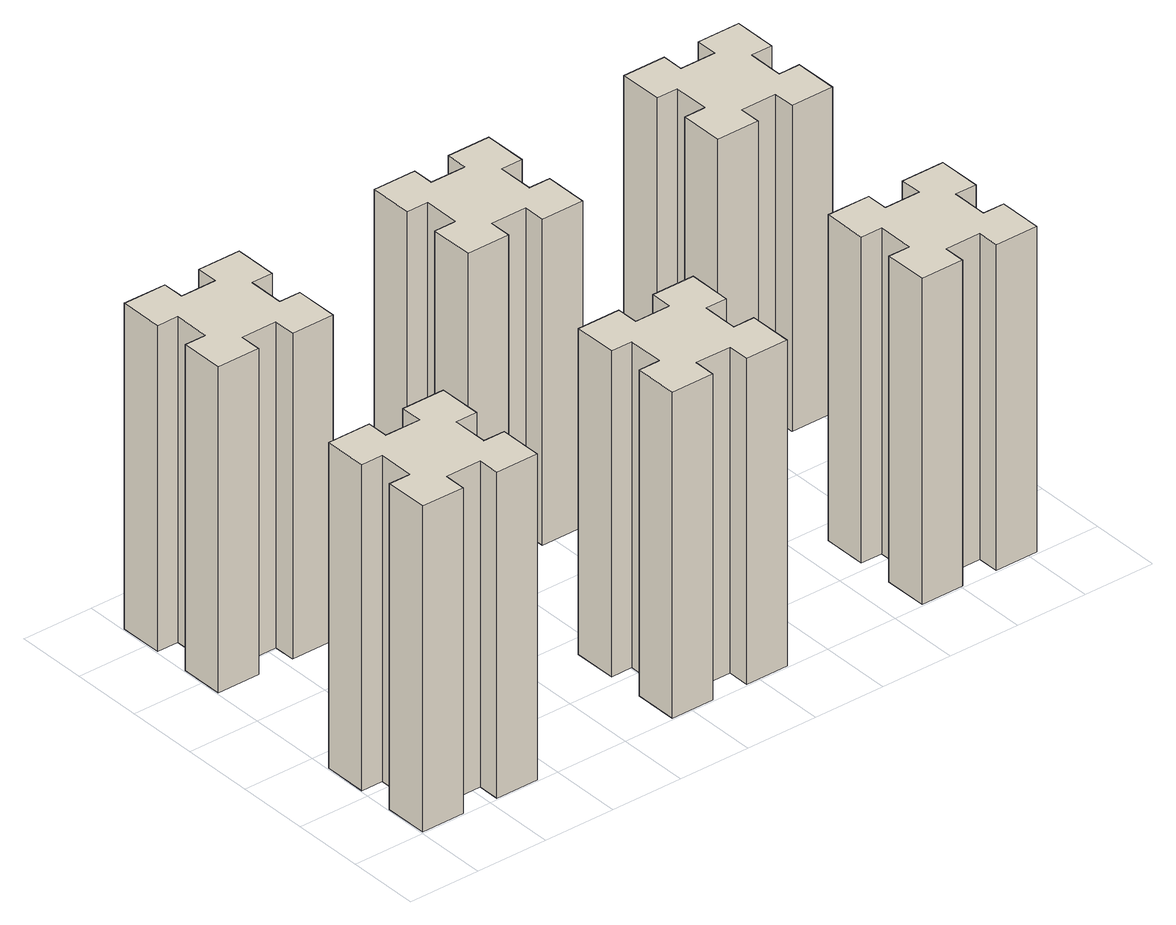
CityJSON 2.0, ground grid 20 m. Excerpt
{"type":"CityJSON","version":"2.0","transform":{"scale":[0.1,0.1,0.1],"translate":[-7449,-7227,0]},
"CityObjects":{
"building1":{"type":"Building","attributes":{"measuredHeight":90,"storeysAboveGround":30},"geometry":[{"type":"Solid","lod":"1","boundaries":[[[[0,1,2,3,4,5,6,7,8,9,10,11,12,13,14,15,16,17,18,19]],[[19,20,21,0]],[[0,21,22,1]],[[1,22,23,2]],[[2,23,24,3]],[[3,24,25,4]],[[4,25,26,5]],[[5,26,27,6]],[[6,27,28,7]],[[7,28,29,8]],[[8,29,30,9]],[[9,30,31,10]],[[10,31,32,11]],[[11,32,33,12]],[[12,33,34,13]],[[13,34,35,14]],[[14,35,36,15]],[[15,36,37,16]],[[16,37,38,17]],[[17,38,39,18]],[[18,39,20,19]],[[20,39,38,37,36,35,34,33,32,31,30,29,28,27,26,25,24,23,22,21]]]]}]},
"building2":{"type":"Building","attributes":{"measuredHeight":90,"storeysAboveGround":30},"geometry":[{"type":"Solid","lod":"1","boundaries":[[[[40,41,42,43,44,45,46,47,48,49,50,51,52,53,54,55,56,57,58,59]],[[59,60,61,40]],[[40,61,62,41]],[[41,62,63,42]],[[42,63,64,43]],[[43,64,65,44]],[[44,65,66,45]],[[45,66,67,46]],[[46,67,68,47]],[[47,68,69,48]],[[48,69,70,49]],[[49,70,71,50]],[[50,71,72,51]],[[51,72,73,52]],[[52,73,74,53]],[[53,74,75,54]],[[54,75,76,55]],[[55,76,77,56]],[[56,77,78,57]],[[57,78,79,58]],[[58,79,60,59]],[[60,79,78,77,76,75,74,73,72,71,70,69,68,67,66,65,64,63,62,61]]]]}]},
"building3":{"type":"Building","attributes":{"measuredHeight":90,"storeysAboveGround":30},"geometry":[{"type":"Solid","lod":"1","boundaries":[[[[80,81,82,83,84,85,86,87,88,89,90,91,92,93,94,95,96,97,98,99]],[[99,100,101,80]],[[80,101,102,81]],[[81,102,103,82]],[[82,103,104,83]],[[83,104,105,84]],[[84,105,106,85]],[[85,106,107,86]],[[86,107,108,87]],[[87,108,109,88]],[[88,109,110,89]],[[89,110,111,90]],[[90,111,112,91]],[[91,112,113,92]],[[92,113,114,93]],[[93,114,115,94]],[[94,115,116,95]],[[95,116,117,96]],[[96,117,118,97]],[[97,118,119,98]],[[98,119,100,99]],[[100,119,118,117,116,115,114,113,112,111,110,109,108,107,106,105,104,103,102,101]]]]}]},
"building4":{"type":"Building","attributes":{"measuredHeight":90,"storeysAboveGround":30},"geometry":[{"type":"Solid","lod":"1","boundaries":[[[[120,121,122,123,124,125,126,127,128,129,130,131,132,133,134,135,136,137,138,139]],[[139,140,141,120]],[[120,141,142,121]],[[121,142,143,122]],[[122,143,144,123]],[[123,144,145,124]],[[124,145,146,125]],[[125,146,147,126]],[[126,147,148,127]],[[127,148,149,128]],[[128,149,150,129]],[[129,150,151,130]],[[130,151,152,131]],[[131,152,153,132]],[[132,153,154,133]],[[133,154,155,134]],[[134,155,156,135]],[[135,156,157,136]],[[136,157,158,137]],[[137,158,159,138]],[[138,159,140,139]],[[140,159,158,157,156,155,154,153,152,151,150,149,148,147,146,145,144,143,142,141]]]]}]},
"building5":{"type":"Building","attributes":{"measuredHeight":90,"storeysAboveGround":30},"geometry":[{"type":"Solid","lod":"1","boundaries":[[[[160,161,162,163,164,165,166,167,168,169,170,171,172,173,174,175,176,177,178,179]],[[179,180,181,160]],[[160,181,182,161]],[[161,182,183,162]],[[162,183,184,163]],[[163,184,185,164]],[[164,185,186,165]],[[165,186,187,166]],[[166,187,188,167]],[[167,188,189,168]],[[168,189,190,169]],[[169,190,191,170]],[[170,191,192,171]],[[171,192,193,172]],[[172,193,194,173]],[[173,194,195,174]],[[174,195,196,175]],[[175,196,197,176]],[[176,197,198,177]],[[177,198,199,178]],[[178,199,180,179]],[[180,199,198,197,196,195,194,193,192,191,190,189,188,187,186,185,184,183,182,181]]]]}]},
"building6":{"type":"Building","attributes":{"measuredHeight":90,"storeysAboveGround":30},"geometry":[{"type":"Solid","lod":"1","boundaries":[[[[200,201,202,203,204,205,206,207,208,209,210,211,212,213,214,215,216,217,218,219]],[[219,220,221,200]],[[200,221,222,201]],[[201,222,223,202]],[[202,223,224,203]],[[203,224,225,204]],[[204,225,226,205]],[[205,226,227,206]],[[206,227,228,207]],[[207,228,229,208]],[[208,229,230,209]],[[209,230,231,210]],[[210,231,232,211]],[[211,232,233,212]],[[212,233,234,213]],[[213,234,235,214]],[[214,235,236,215]],[[215,236,237,216]],[[216,237,238,217]],[[217,238,239,218]],[[218,239,220,219]],[[220,239,238,237,236,235,234,233,232,231,230,229,228,227,226,225,224,223,222,221]]]]}]}
},
"vertices":[
[225,65,0],[125,65,0],[125,5,0],[5,5,0],[5,125,0],[65,125,0],[65,225,0],[5,225,0],[5,345,0],[125,345,0],[125,285,0],[225,285,0],[225,345,0],[345,345,0],[345,225,0],[285,225,0],[285,125,0],[345,125,0],[345,5,0],[225,5,0],[225,5,900],[225,65,900],[125,65,900],[125,5,900],[5,5,900],[5,125,900],[65,125,900],[65,225,900],[5,225,900],[5,345,900],[125,345,900],[125,285,900],[225,285,900],[225,345,900],[345,345,900],[345,225,900],[285,225,900],[285,125,900],[345,125,900],[345,5,900],
[225,805,0],[125,805,0],[125,745,0],[5,745,0],[5,865,0],[65,865,0],[65,965,0],[5,965,0],[5,1085,0],[125,1085,0],[125,1025,0],[225,1025,0],[225,1085,0],[345,1085,0],[345,965,0],[285,965,0],[285,865,0],[345,865,0],[345,745,0],[225,745,0],[225,745,900],[225,805,900],[125,805,900],[125,745,900],[5,745,900],[5,865,900],[65,865,900],[65,965,900],[5,965,900],[5,1085,900],[125,1085,900],[125,1025,900],[225,1025,900],[225,1085,900],[345,1085,900],[345,965,900],[285,965,900],[285,865,900],[345,865,900],[345,745,900],
[965,65,0],[865,65,0],[865,5,0],[745,5,0],[745,125,0],[805,125,0],[805,225,0],[745,225,0],[745,345,0],[865,345,0],[865,285,0],[965,285,0],[965,345,0],[1085,345,0],[1085,225,0],[1025,225,0],[1025,125,0],[1085,125,0],[1085,5,0],[965,5,0],[965,5,900],[965,65,900],[865,65,900],[865,5,900],[745,5,900],[745,125,900],[805,125,900],[805,225,900],[745,225,900],[745,345,900],[865,345,900],[865,285,900],[965,285,900],[965,345,900],[1085,345,900],[1085,225,900],[1025,225,900],[1025,125,900],[1085,125,900],[1085,5,900],
[965,805,0],[865,805,0],[865,745,0],[745,745,0],[745,865,0],[805,865,0],[805,965,0],[745,965,0],[745,1085,0],[865,1085,0],[865,1025,0],[965,1025,0],[965,1085,0],[1085,1085,0],[1085,965,0],[1025,965,0],[1025,865,0],[1085,865,0],[1085,745,0],[965,745,0],[965,745,900],[965,805,900],[865,805,900],[865,745,900],[745,745,900],[745,865,900],[805,865,900],[805,965,900],[745,965,900],[745,1085,900],[865,1085,900],[865,1025,900],[965,1025,900],[965,1085,900],[1085,1085,900],[1085,965,900],[1025,965,900],[1025,865,900],[1085,865,900],[1085,745,900],
[1705,65,0],[1605,65,0],[1605,5,0],[1485,5,0],[1485,125,0],[1545,125,0],[1545,225,0],[1485,225,0],[1485,345,0],[1605,345,0],[1605,285,0],[1705,285,0],[1705,345,0],[1825,345,0],[1825,225,0],[1765,225,0],[1765,125,0],[1825,125,0],[1825,5,0],[1705,5,0],[1705,5,900],[1705,65,900],[1605,65,900],[1605,5,900],[1485,5,900],[1485,125,900],[1545,125,900],[1545,225,900],[1485,225,900],[1485,345,900],[1605,345,900],[1605,285,900],[1705,285,900],[1705,345,900],[1825,345,900],[1825,225,900],[1765,225,900],[1765,125,900],[1825,125,900],[1825,5,900],
[1705,805,0],[1605,805,0],[1605,745,0],[1485,745,0],[1485,865,0],[1545,865,0],[1545,965,0],[1485,965,0],[1485,1085,0],[1605,1085,0],[1605,1025,0],[1705,1025,0],[1705,1085,0],[1825,1085,0],[1825,965,0],[1765,965,0],[1765,865,0],[1825,865,0],[1825,745,0],[1705,745,0],[1705,745,900],[1705,805,900],[1605,805,900],[1605,745,900],[1485,745,900],[1485,865,900],[1545,865,900],[1545,965,900],[1485,965,900],[1485,1085,900],[1605,1085,900],[1605,1025,900],[1705,1025,900],[1705,1085,900],[1825,1085,900],[1825,965,900],[1765,965,900],[1765,865,900],[1825,865,900],[1825,745,900]
]}
